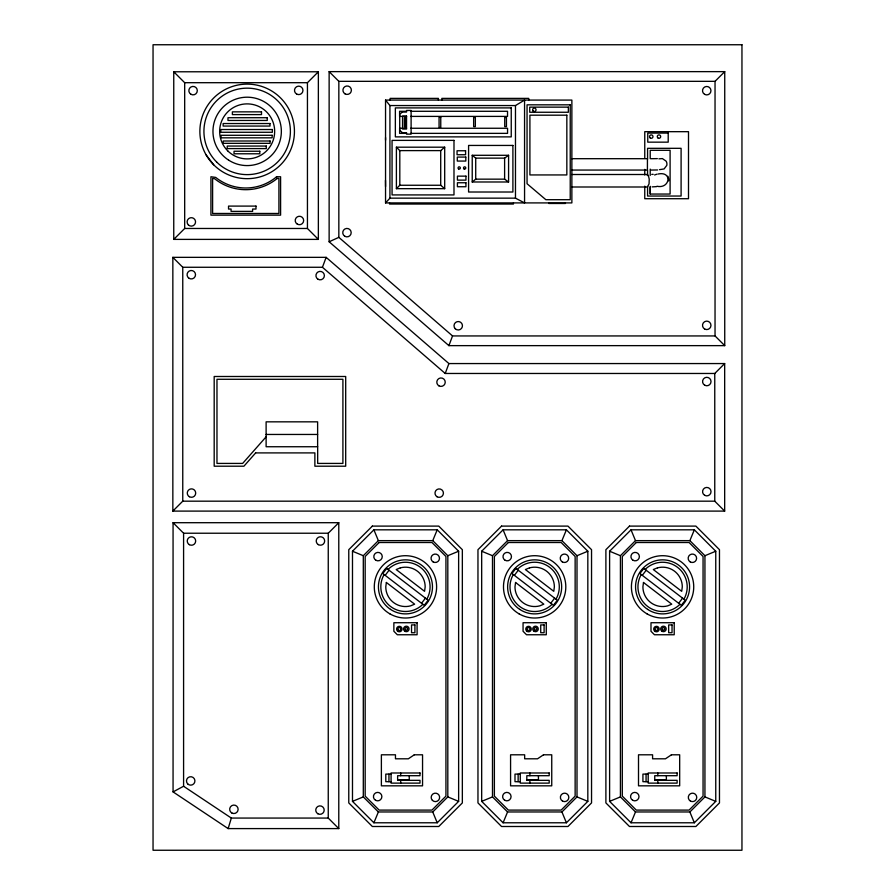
<?xml version="1.0" encoding="UTF-8"?>
<svg xmlns="http://www.w3.org/2000/svg" width="895" height="895" viewBox="0 0 895 895"><rect width="100%" height="100%" fill="white"/><g stroke="black" fill="none" stroke-linecap="round" stroke-linejoin="round"><path stroke-width="1.34" d="M650.217 158.683L650.217 150.304L670.098 150.304L670.098 194.047L650.217 194.047L650.217 186.305M228.147 828.591L231.335 818.064L328.252 818.064L338.78 828.591L228.147 828.591L173.059 791.896L173.059 522.702L338.78 522.702L338.78 828.591M724.67 363.56L714.758 373.472L445.218 373.472L322.446 267.269L326.138 257.346L172.847 257.346L172.847 511.101L724.67 511.101L724.67 363.56L448.91 363.56L326.138 257.346M448.91 345.638L452.534 335.938L715.038 335.938L724.737 345.638L724.737 71.634L329.136 71.634L329.136 241.773L448.91 345.638L724.737 345.638M445.218 373.472L448.91 363.56M432.744 540.636L447.813 555.706L447.813 796.897L432.744 811.966L378.372 811.966L363.303 796.897L363.303 555.706L378.372 540.636L432.744 540.636L437.219 529.818L458.632 551.231L458.632 801.372L437.219 822.785L373.897 822.785L352.485 801.372L352.485 551.231L373.897 529.818L437.219 529.818M373.897 822.785L378.372 811.966M561.937 540.636L577.006 555.706L577.006 796.897L561.937 811.966L507.566 811.966L492.496 796.897L492.496 555.706L507.566 540.636L561.937 540.636L566.412 529.818L587.825 551.231L587.825 801.372L566.412 822.785L503.091 822.785L481.678 801.372L481.678 551.231L503.091 529.818L566.412 529.818M503.091 822.785L507.566 811.966M689.866 540.636L704.936 555.706L704.936 796.897L689.866 811.966L635.495 811.966L620.425 796.897L620.425 555.706L635.495 540.636L689.866 540.636L694.341 529.818L715.754 551.231L715.754 801.372L694.341 822.785L631.02 822.785L609.607 801.372L609.607 551.231L631.02 529.818L694.341 529.818M631.02 822.785L635.495 811.966M571.871 158.695L647.443 158.695L647.409 170.061L571.871 170.061M385.163 575.351L389.079 570.238M421.534 603.252L425.449 598.151M514.356 575.351L518.272 570.238M550.727 603.252L554.643 598.151M642.286 575.351L646.201 570.238M678.656 603.252L682.572 598.151M266.117 436.827L242.657 463.42L216.97 463.42L216.97 379.279L342.908 379.279L342.908 463.42L317.669 463.42L317.669 446.739L266.117 446.739L266.117 421.836L317.624 421.836L317.624 446.739M385.544 202.908L389.929 198.153L389.929 105.554L385.544 100.083L571.871 100.083L571.871 202.908L385.544 202.908L385.544 100.083M318.363 239.39L307.444 228.471L307.444 82.698L318.363 71.779L173.753 71.779L173.753 239.39L318.363 239.39L318.363 71.779M173.753 239.39L184.683 228.471L184.683 82.698L173.753 71.779M396.395 188.666L399.808 185.254L440.709 185.254L444.692 188.666L444.692 147.194L396.395 147.194L396.395 188.666L444.692 188.666M172.847 511.101L182.759 501.178L714.758 501.178L724.67 511.101M329.136 71.634L338.836 81.333L715.038 81.333L724.737 71.634M328.252 818.064L328.252 533.23L338.78 522.702M396.395 147.194L399.808 150.606L440.709 150.606L444.692 147.194M472.224 181.987L475.715 179.157L504.612 179.157L508.584 181.987L508.584 155.294L472.224 155.294L472.224 181.987L508.584 181.987M472.224 155.294L475.715 158.135L504.612 158.135L508.584 155.294M389.929 105.554L515.475 105.554L524.559 100.083L524.559 202.908L515.475 198.153L389.929 198.153M173.059 791.896L183.587 786.257L183.587 533.23L173.059 522.702M329.136 241.773L338.836 237.354L338.836 81.333M646.917 174.715L648.338 175.342L649.222 179.134L649.054 183.878L647.454 186.999L571.871 186.999M658.899 158.84L662.389 158.583L666.07 161.111A5.571 5.571 0 0 1 666.764 165.407L664.101 168.942L659.514 169.658M400.356 567.822L396.194 569.544L424.577 591.326L425.17 586.863A19.668 19.668 0 0 0 400.367 567.866M447.813 555.706L458.632 551.231M529.549 567.822L525.387 569.544L553.781 591.326L554.363 586.863A19.668 19.668 0 0 0 529.56 567.866M577.006 555.706L587.825 551.231M657.478 567.822L653.316 569.544L681.699 591.326L682.292 586.863A19.668 19.668 0 0 0 657.489 567.866M704.936 555.706L715.754 551.231M352.485 801.372L363.303 796.897M481.678 801.372L492.496 796.897M609.607 801.372L620.425 796.897M656.941 174.189L654.592 174.961M658.093 174.022C672.704 170.934 670.008 189.125 656.964 186.261M656.617 186.619L652.119 186.887M651.761 174.402L653.182 174.335M657.355 158.616L650.956 158.706M657.612 169.972L650.989 170.061M184.683 82.698L307.444 82.698M406.52 111.293L399.595 111.293L399.595 116.406L406.52 116.406M410.671 111.293L507.532 111.293L507.532 116.406L410.671 116.406M406.543 128.254L399.617 128.254L399.617 133.366L406.543 133.366M410.693 128.254L507.554 128.254L507.554 133.366L410.693 133.366M571.871 174.503L647.398 174.503M184.683 228.471L307.444 228.471M172.847 257.346L182.759 267.269L322.446 267.269M266.117 434.455L317.624 434.455M183.587 533.23L328.252 533.23M391.081 774.097L385.801 774.097L385.801 781.693L391.081 781.693M520.275 774.097L514.994 774.097L514.994 781.693L520.275 781.693M648.204 774.097L642.923 774.097L642.923 781.693L648.204 781.693M397.626 779.914L409.239 779.914L409.239 776.122M526.819 779.914L538.432 779.914L538.432 776.122M654.748 779.914L666.361 779.914L666.361 776.122M609.607 551.231L620.425 555.706M481.678 551.231L492.496 555.706M352.485 551.231L363.303 555.706M704.936 796.897L715.754 801.372M577.006 796.897L587.825 801.372M447.813 796.897L458.632 801.372M183.587 786.257L231.335 818.064M338.836 237.354L452.534 335.938M206.208 155.036L213.715 164.825A47.29 47.29 0 0 0 292.833 143.625A47.29 47.29 0 0 0 234.915 85.719A47.29 47.29 0 0 0 213.715 164.825M631.02 529.818L635.495 540.636M689.866 811.966L694.341 822.785M503.091 529.818L507.566 540.636M561.937 811.966L566.412 822.785M373.897 529.818L378.372 540.636M432.744 811.966L437.219 822.785M385.488 180.331L385.544 186.574M385.544 137.561L385.544 140.202M715.038 81.333L715.038 335.938M714.758 373.472L714.758 501.178M657.814 772.989L657.814 775.696M657.814 780.339L657.814 783.125M650.217 169.099L650.217 175.454M650.217 187.111L650.217 194.047M647.577 159.22L647.577 148.313L681.095 148.313L681.095 196.039L647.577 196.039L647.577 186.496M647.577 170.128L647.577 175.588M646.067 774.097L646.067 781.693M644.758 158.214L644.758 131.677L688.501 131.677L688.501 198.712L644.758 198.712L644.758 186.138M644.758 169.379L644.758 174.961M565.394 202.908L565.394 203.478L548.848 203.478L548.848 202.908M529.885 772.989L529.885 775.696M529.885 780.339L529.885 783.125M528.744 100.083L528.744 98.383L441.828 98.383L441.828 100.083M518.138 774.097L518.138 781.693M515.475 105.554L515.475 198.153M513.417 202.908L513.417 204.038L389.571 204.038L389.571 202.908M504.612 158.135L504.612 179.157M475.715 158.135L475.715 179.157M440.709 150.606L440.709 185.254M438.405 100.083L438.405 98.383L390.119 98.383L390.119 100.083M400.692 772.989L400.692 775.696M400.692 780.339L400.692 783.125M399.808 150.606L399.808 185.254M388.945 774.097L388.945 781.693M182.759 267.269L182.759 501.178M645.15 569.444A24.646 24.646 0 0 1 683.914 599.191M679.999 604.293A24.646 24.646 0 0 1 641.234 574.545M517.22 569.444A24.646 24.646 0 0 1 555.996 599.191M552.081 604.293A24.646 24.646 0 0 1 513.305 574.545M388.027 569.444A24.646 24.646 0 0 1 426.792 599.191M422.876 604.293A24.646 24.646 0 0 1 384.112 574.545M667.827 176.226A6.254 4.33 80.8 0 1 668.699 180.924M386.36 582.477L385.779 586.863A19.668 19.668 0 0 0 410.548 605.87L414.631 604.17L386.36 582.477M515.554 582.477L514.983 586.863A19.668 19.668 0 0 0 539.741 605.87L543.824 604.17L515.554 582.477M643.483 582.477L642.912 586.863A19.668 19.668 0 0 0 667.67 605.87L671.753 604.17L643.483 582.477M386.696 568.414L382.78 573.516L424.219 605.322L428.134 600.209L386.696 568.414M515.889 568.414L511.974 573.516L553.412 605.322L557.328 600.209L515.889 568.414M643.818 568.414L639.903 573.516L681.341 605.322L685.257 600.209L643.818 568.414M255.646 452.904L243.921 466.205L214.185 466.205L214.185 376.493L345.694 376.493L345.694 466.205L314.872 466.205L314.872 452.904L255.646 452.904M372.354 526.103L348.77 549.687L348.77 802.916L372.354 826.499L438.763 826.499L462.346 802.916L462.346 549.687L438.763 526.103L372.354 526.103M379.156 542.504L365.171 556.477L365.171 796.125L379.156 810.098L431.961 810.098L445.934 796.125L445.934 556.477L431.961 542.504L379.156 542.504M501.547 526.103L477.964 549.687L477.964 802.916L501.547 826.499L567.956 826.499L591.539 802.916L591.539 549.687L567.956 526.103L501.547 526.103M508.349 542.504L494.376 556.477L494.376 796.125L508.349 810.098L561.154 810.098L575.138 796.125L575.138 556.477L561.154 542.504L508.349 542.504M629.476 526.103L605.893 549.687L605.893 802.916L629.476 826.499L695.885 826.499L719.468 802.916L719.468 549.687L695.885 526.103L629.476 526.103M636.278 542.504L622.305 556.477L622.305 796.125L636.278 810.098L689.083 810.098L703.056 796.125L703.056 556.477L689.083 542.504L636.278 542.504M276.533 176.751L275.817 177.411A47.972 47.972 0 0 1 215.706 177.411L210.929 176.751L210.929 215.147L280.594 215.147L280.594 176.751L276.533 176.751M277.193 178.429L276.879 178.731A49.65 49.65 0 0 1 214.643 178.731L212.607 178.429L212.607 213.469L278.916 213.469L278.916 178.429L277.193 178.429M402.426 112.054L399.718 114.135L399.718 130.346L402.426 132.673L406.543 132.673L406.543 134.138L411.107 134.138L411.107 110.454L406.543 110.454L406.543 112.054L402.426 112.054M414.295 754.798L408.344 758.803L395.467 758.803L395.467 754.798L381.382 754.798L381.382 785.832L422.552 785.832L422.552 754.798L414.295 754.798M543.5 754.798L537.537 758.803L524.66 758.803L524.66 754.798L510.575 754.798L510.575 785.832L551.745 785.832L551.745 754.798L543.5 754.798M671.429 754.798L665.466 758.803L652.589 758.803L652.589 754.798L638.504 754.798L638.504 785.832L679.674 785.832L679.674 754.798L671.429 754.798M741.955 44.75L153.045 44.75L153.045 850.25L741.955 850.25L741.955 44.75M570.227 104.827L527.054 104.827L527.054 183.732L545.861 199.697L570.227 199.697L570.227 104.827M568.359 107.143L529.728 107.143L529.728 112.255L568.359 112.255L568.359 107.143M511.246 107.903L395.355 107.903L395.355 136.879L511.246 136.879L511.246 107.903M261.508 111.853L232.376 111.853L232.376 114.594L261.508 114.594L261.508 111.853M566.837 115.186L529.907 115.186L529.907 174.939L566.837 174.939L566.837 115.186M406.543 116.137L402.56 116.137L402.56 129.025L406.543 129.025L406.543 116.137M440.765 117.1L439.065 117.1L439.065 127.325L440.765 127.325L440.765 117.1M475.346 117.48L473.645 117.48L473.645 126.575L475.346 126.575L475.346 117.48M506.447 117.48L504.735 117.48L504.735 126.564L506.447 126.564L506.447 117.48M267.247 117.715L227.979 117.715L227.979 120.456L267.247 120.456L267.247 117.715M405.524 117.793L404.383 117.793L404.383 126.889L405.524 126.889L405.524 117.793M270.01 123.532L223.146 123.532L223.146 126.061L270.01 126.061L270.01 123.532M272.36 129.529L220.852 129.529L220.852 132.281L272.36 132.281L272.36 129.529M668.207 133.075L647.756 133.075L647.756 142.16L668.207 142.16L668.207 133.075M272.147 135.29L221.065 135.29L221.065 137.83L272.147 137.83L272.147 135.29M453.989 140.381L392.066 140.381L392.066 194.92L453.989 194.92L453.989 140.381M270.077 141.007L223.213 141.007L223.213 143.334L270.077 143.334L270.077 141.007M512.902 145.438L468.588 145.438L468.588 192.011L512.902 192.011L512.902 145.438M266.274 146.053L227.218 146.053L227.218 148.592L266.274 148.592L266.274 146.053M465.579 150.763L457.054 150.763L457.054 154.734L465.579 154.734L465.579 150.763M259.796 151.244L234.042 151.244L234.042 153.783L259.796 153.783L259.796 151.244M465.803 157.084L457.289 157.084L457.289 161.066L465.803 161.066L465.803 157.084M465.948 176.147L457.423 176.147L457.423 180.13L465.948 180.13L465.948 176.147M465.937 182.748L457.412 182.748L457.412 186.731L465.937 186.731L465.937 182.748M255.981 206.096L228.538 206.096L228.538 209.05L231.067 209.05L231.067 211.377L252.603 211.377L252.603 209.05L255.981 209.05L255.981 206.096M417.092 622.719L393.867 622.719L393.867 631.266L397.346 634.756L417.092 634.756L417.092 622.719M546.286 622.719L523.06 622.719L523.06 631.266L526.54 634.756L546.286 634.756L546.286 622.719M674.215 622.719L650.989 622.719L650.989 631.266L654.469 634.756L674.215 634.756L674.215 622.719M414.911 624.923L411.532 624.923L411.532 632.731L414.911 632.731L414.911 624.923M544.104 624.923L540.725 624.923L540.725 632.731L544.104 632.731L544.104 624.923M672.033 624.923L668.654 624.923L668.654 632.731L672.033 632.731L672.033 624.923M420.001 772.989L391.081 772.989L391.081 783.125L420.001 783.125L420.001 780.339L397.626 780.339L397.626 775.696L420.001 775.696L420.001 772.989M549.194 772.989L520.275 772.989L520.275 783.125L549.194 783.125L549.194 780.339L526.819 780.339L526.819 775.696L549.194 775.696L549.194 772.989M677.123 772.989L648.204 772.989L648.204 783.125L677.123 783.125L677.123 780.339L654.748 780.339L654.748 775.696L677.123 775.696L677.123 772.989M662.065 631.311A2.741 2.741 0 0 0 666.182 628.928A2.741 2.741 0 0 0 662.065 626.556A2.741 2.741 0 0 0 662.065 631.311M655.084 631.434A2.741 2.741 0 0 0 659.201 629.051A2.741 2.741 0 0 0 655.084 626.679A2.741 2.741 0 0 0 655.084 631.434M647.6 609.361A27.018 27.018 0 0 0 689.542 588.586A27.018 27.018 0 0 0 650.587 562.653A27.018 27.018 0 0 0 647.6 609.361M646.995 613.847A31.157 31.157 0 0 0 693.737 586.863A31.157 31.157 0 0 0 646.995 559.878A31.157 31.157 0 0 0 646.995 613.847M375.922 560.27A4.218 4.218 0 0 0 382.254 556.612A4.218 4.218 0 0 0 375.922 552.953A4.218 4.218 0 0 0 375.922 560.27M389.873 613.847A31.157 31.157 0 0 0 436.615 586.863A31.157 31.157 0 0 0 389.873 559.878A31.157 31.157 0 0 0 389.873 613.847M390.477 609.361A27.018 27.018 0 0 0 432.419 588.586A27.018 27.018 0 0 0 393.464 562.653A27.018 27.018 0 0 0 390.477 609.361M433.146 561.926A4.218 4.218 0 0 0 439.479 558.279A4.218 4.218 0 0 0 433.146 554.62A4.218 4.218 0 0 0 433.146 561.926M534.852 630.069A1.32 1.32 0 0 0 536.832 628.928A1.32 1.32 0 0 0 534.852 627.787A1.32 1.32 0 0 0 534.852 630.069M534.136 631.311A2.741 2.741 0 0 0 538.253 628.928A2.741 2.741 0 0 0 534.136 626.556A2.741 2.741 0 0 0 534.136 631.311M527.155 631.434A2.741 2.741 0 0 0 531.272 629.051A2.741 2.741 0 0 0 527.155 626.679A2.741 2.741 0 0 0 527.155 631.434M527.793 630.326A1.466 1.466 0 0 0 529.997 629.051A1.466 1.466 0 0 0 527.793 627.787A1.466 1.466 0 0 0 527.793 630.326M519.066 613.847A31.157 31.157 0 0 0 565.808 586.863A31.157 31.157 0 0 0 519.066 559.878A31.157 31.157 0 0 0 519.066 613.847M562.496 801.047A4.218 4.218 0 0 0 568.828 797.389A4.218 4.218 0 0 0 562.496 793.731A4.218 4.218 0 0 0 562.496 801.047M504.735 800.264A4.218 4.218 0 0 0 511.067 796.617A4.218 4.218 0 0 0 504.735 792.959A4.218 4.218 0 0 0 504.735 800.264M562.34 561.926A4.218 4.218 0 0 0 568.672 558.279A4.218 4.218 0 0 0 562.34 554.62A4.218 4.218 0 0 0 562.34 561.926M505.116 560.27A4.218 4.218 0 0 0 511.459 556.612A4.218 4.218 0 0 0 505.116 552.953A4.218 4.218 0 0 0 505.116 560.27M519.671 609.361A27.018 27.018 0 0 0 561.612 588.586A27.018 27.018 0 0 0 522.658 562.653A27.018 27.018 0 0 0 519.671 609.361M404.943 631.311A2.741 2.741 0 0 0 409.06 628.928A2.741 2.741 0 0 0 404.943 626.556A2.741 2.741 0 0 0 404.943 631.311M397.962 631.434A2.741 2.741 0 0 0 402.079 629.051A2.741 2.741 0 0 0 397.962 626.679A2.741 2.741 0 0 0 397.962 631.434M405.659 630.069A1.32 1.32 0 0 0 407.628 628.928A1.32 1.32 0 0 0 405.659 627.787A1.32 1.32 0 0 0 405.659 630.069M398.599 630.326A1.466 1.466 0 0 0 400.792 629.051A1.466 1.466 0 0 0 398.599 627.787A1.466 1.466 0 0 0 398.599 630.326M375.542 800.264A4.218 4.218 0 0 0 381.874 796.617A4.218 4.218 0 0 0 375.542 792.959A4.218 4.218 0 0 0 375.542 800.264M432.419 800.376A4.218 4.218 0 0 0 439.49 798.485A4.218 4.218 0 0 0 434.321 793.306A4.218 4.218 0 0 0 432.419 800.376M662.781 630.069A1.32 1.32 0 0 0 664.75 628.928A1.32 1.32 0 0 0 662.781 627.787A1.32 1.32 0 0 0 662.781 630.069M655.722 630.326A1.466 1.466 0 0 0 657.914 629.051A1.466 1.466 0 0 0 655.722 627.787A1.466 1.466 0 0 0 655.722 630.326M690.425 801.047A4.218 4.218 0 0 0 696.757 797.389A4.218 4.218 0 0 0 690.425 793.731A4.218 4.218 0 0 0 690.425 801.047M632.664 800.264A4.218 4.218 0 0 0 638.996 796.617A4.218 4.218 0 0 0 632.664 792.959A4.218 4.218 0 0 0 632.664 800.264M690.269 561.926A4.218 4.218 0 0 0 696.601 558.279A4.218 4.218 0 0 0 690.269 554.62A4.218 4.218 0 0 0 690.269 561.926M633.045 560.27A4.218 4.218 0 0 0 639.377 556.612A4.218 4.218 0 0 0 633.045 552.953A4.218 4.218 0 0 0 633.045 560.27M228.583 160.104A34.2 34.2 0 0 0 281.31 133.12A34.2 34.2 0 0 0 231.581 100.945A34.2 34.2 0 0 0 228.583 160.104M227.71 150.841A27.51 27.51 0 0 0 273.725 138.512A27.51 27.51 0 0 0 240.039 104.816A27.51 27.51 0 0 0 227.71 150.841M216.59 161.961A43.228 43.228 0 0 0 288.917 142.573A43.228 43.228 0 0 0 235.967 89.634A43.228 43.228 0 0 0 216.59 161.961M704.689 495.315A4.218 4.218 0 0 0 711.022 491.657A4.218 4.218 0 0 0 704.689 487.999A4.218 4.218 0 0 0 704.689 495.315M704.689 385.197A4.218 4.218 0 0 0 711.022 381.538A4.218 4.218 0 0 0 704.689 377.88A4.218 4.218 0 0 0 704.689 385.197M438.908 385.834A4.218 4.218 0 0 0 445.24 382.187A4.218 4.218 0 0 0 438.908 378.529A4.218 4.218 0 0 0 438.908 385.834M318.049 279.262A4.218 4.218 0 0 0 324.382 275.604A4.218 4.218 0 0 0 318.049 271.946A4.218 4.218 0 0 0 318.049 279.262M189.192 278.379A4.218 4.218 0 0 0 195.524 274.72A4.218 4.218 0 0 0 189.192 271.062A4.218 4.218 0 0 0 189.192 278.379M189.382 496.736A4.218 4.218 0 0 0 195.714 493.078A4.218 4.218 0 0 0 189.382 489.42A4.218 4.218 0 0 0 189.382 496.736M437.096 496.781A4.218 4.218 0 0 0 443.428 493.123A4.218 4.218 0 0 0 437.096 489.475A4.218 4.218 0 0 0 437.096 496.781M704.622 94.344A4.218 4.218 0 0 0 710.954 90.686A4.218 4.218 0 0 0 704.622 87.039A4.218 4.218 0 0 0 704.622 94.344M704.634 329.002A4.218 4.218 0 0 0 710.966 325.344A4.218 4.218 0 0 0 704.634 321.685A4.218 4.218 0 0 0 704.634 329.002M455.253 328.745A4.218 4.218 0 0 0 462.312 326.843A4.218 4.218 0 0 0 457.144 321.674A4.218 4.218 0 0 0 455.253 328.745M344.855 236.302A4.218 4.218 0 0 0 351.187 232.644A4.218 4.218 0 0 0 344.855 228.997A4.218 4.218 0 0 0 344.855 236.302M345.045 93.863A4.218 4.218 0 0 0 351.388 90.205A4.218 4.218 0 0 0 345.045 86.546A4.218 4.218 0 0 0 345.045 93.863M296.614 94.031A4.218 4.218 0 0 0 302.957 90.373A4.218 4.218 0 0 0 296.614 86.714A4.218 4.218 0 0 0 296.614 94.031M297.319 224.142A4.218 4.218 0 0 0 303.662 220.483A4.218 4.218 0 0 0 297.319 216.836A4.218 4.218 0 0 0 297.319 224.142M188.342 224.891A4.218 4.218 0 0 0 195.412 222.989A4.218 4.218 0 0 0 190.232 217.821A4.218 4.218 0 0 0 188.342 224.891M190.971 94.299A4.218 4.218 0 0 0 197.303 90.641A4.218 4.218 0 0 0 190.971 86.983A4.218 4.218 0 0 0 190.971 94.299M458.62 168.942A1.141 1.141 0 0 0 460.332 167.958A1.141 1.141 0 0 0 458.62 166.985A1.141 1.141 0 0 0 458.62 168.942M657.769 137.796A1.7 1.7 0 0 0 660.622 137.024A1.7 1.7 0 0 0 658.541 134.944A1.7 1.7 0 0 0 657.769 137.796M650.061 137.796A1.7 1.7 0 0 0 652.914 137.024A1.7 1.7 0 0 0 650.822 134.944A1.7 1.7 0 0 0 650.061 137.796M533.129 111.014A1.7 1.7 0 0 0 535.982 110.253A1.7 1.7 0 0 0 533.89 108.161A1.7 1.7 0 0 0 533.129 111.014M464.08 168.942A1.141 1.141 0 0 0 465.78 167.958A1.141 1.141 0 0 0 464.08 166.985A1.141 1.141 0 0 0 464.08 168.942M187.715 783.919A4.218 4.218 0 0 0 194.774 782.029A4.218 4.218 0 0 0 189.606 776.86A4.218 4.218 0 0 0 187.715 783.919M231.794 812.962A4.218 4.218 0 0 0 238.126 809.304A4.218 4.218 0 0 0 231.794 805.645A4.218 4.218 0 0 0 231.794 812.962M317.859 813.756A4.218 4.218 0 0 0 324.191 810.098A4.218 4.218 0 0 0 317.859 806.44A4.218 4.218 0 0 0 317.859 813.756M318.34 544.641A4.218 4.218 0 0 0 324.672 540.983A4.218 4.218 0 0 0 318.34 537.324A4.218 4.218 0 0 0 318.34 544.641M189.348 544.675A4.218 4.218 0 0 0 195.681 541.016A4.218 4.218 0 0 0 189.348 537.358A4.218 4.218 0 0 0 189.348 544.675"/></g></svg>
